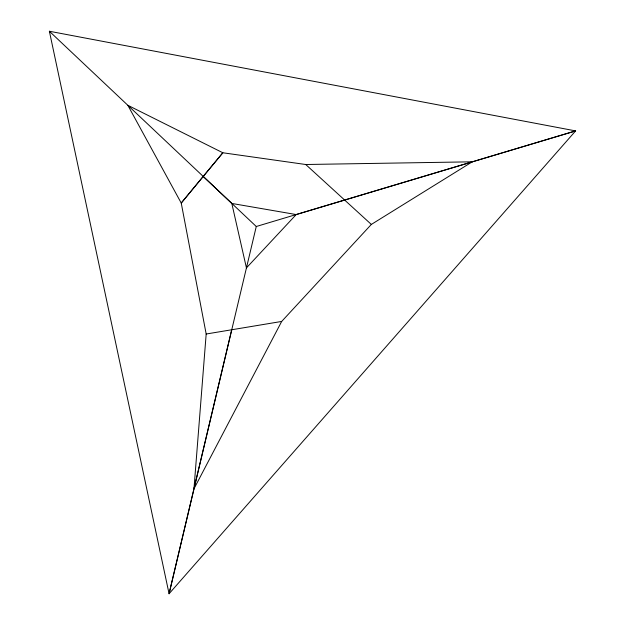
<?xml version="1.0" encoding="UTF-8"?>
<svg xmlns="http://www.w3.org/2000/svg" width="625" height="625" viewBox="0 0 625 625"><rect width="100%" height="100%" fill="white"/><g stroke="black" fill="none" stroke-linecap="round" stroke-linejoin="round"><path stroke-width="0.94" d="M206.18 334.016L193.969 488.805L281.672 321.445L371.336 224.43L472.281 161.812L305.727 164.508L222.844 152.766L127.836 105.297L181.234 203.055L206.18 334.016L281.672 321.445M231.711 329.773L169.07 593.75L575.625 130.906L49.375 31.25L169.07 593.75L256.273 226.5L575.625 130.906L296.195 214.562L231.813 203.445L203.188 176.422L222.844 152.766L181.234 203.055L203.188 176.422M296.195 214.562L246.43 267.906L231.813 203.445M305.727 164.508L371.336 224.43M49.375 31.25L256.273 226.5"/></g></svg>
